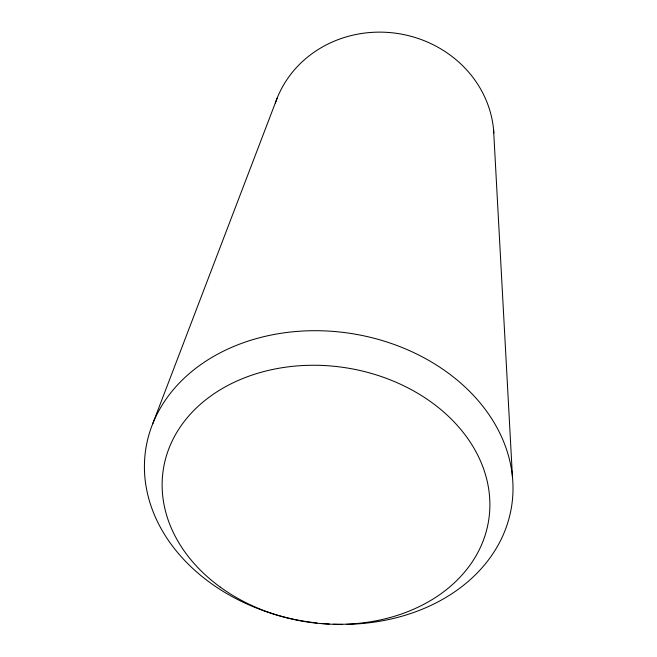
<?xml version="1.0" encoding="UTF-8"?>
<svg xmlns="http://www.w3.org/2000/svg" width="657" height="657" viewBox="0 0 657 657"><rect width="100%" height="100%" fill="white"/><g stroke="black" fill="none" stroke-linecap="round" stroke-linejoin="round"><path stroke-width="0.99" d="M152.687 423.831L277.114 98.254M493.596 129.979L512.46 477.081M306.934 621.686A185.143 145.78 8.9 0 1 173.563 389.404A185.143 145.78 8.9 0 1 485.934 410.346A185.143 145.78 8.9 0 1 346.592 624.347M342.535 624.388A185.143 145.78 8.9 0 1 333.345 624.216M329.256 624.019A185.143 145.78 8.9 0 1 321.076 623.411M317.002 623.008A185.143 145.78 8.9 0 1 307.936 621.834M275.365 103.018A112.043 104.028 8.9 0 1 395.974 33.252A112.043 104.028 8.9 0 1 493.826 133.018M220.259 587.095A164.644 128.55 8.9 0 0 487.297 527.357A164.644 128.55 8.9 0 0 270.454 369.94A164.644 128.55 8.9 0 0 220.259 587.095"/></g></svg>
